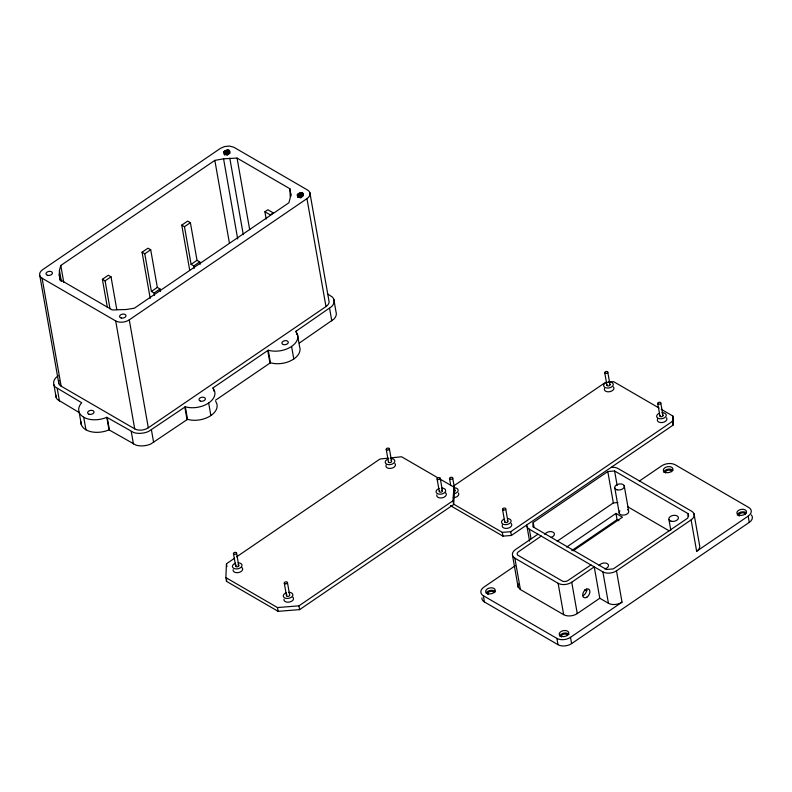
<?xml version="1.0" encoding="UTF-8"?>
<svg xmlns="http://www.w3.org/2000/svg" width="792" height="792" viewBox="0 0 792 792"><rect width="100%" height="100%" fill="white"/><g stroke="black" fill="none" stroke-linecap="round" stroke-linejoin="round"><path stroke-width="1.19" d="M297.287 194.901C303.583 202.97 306.365 186.803 297.287 194.901L297.713 197.337M440.055 479.091L453.945 487.149L454.608 490.921L453.638 504.534L299.604 609.622L278.121 611.325L226.522 581.377L225.859 577.606L226.453 563.775L234.59 558.221M226.522 581.377L226.621 579.071M60.311 280.873L59.242 274.794L59.44 270.389L60.786 265.488L214.84 160.39L223.572 158.816L237.065 158.083L289.882 188.744L290.951 194.812M289.882 188.744L290.288 197.644L288.882 202.772L134.363 308.197L126.354 309.494L112.216 309.959L60.172 279.744L59.242 274.794M453.638 504.534L452.965 500.762L453.945 487.149M533.184 522.453L532.877 526.759L606.444 569.458L613.246 568.923L687.872 518.008L688.179 513.701L614.602 470.993L607.801 471.537L533.184 522.453L534.036 527.274M450.4 505.623L502.96 536.135L511.375 535.461L673.111 425.116L672.448 421.354L672.834 416.018L661.201 409.276M673.111 425.116L673.497 419.79L672.834 416.018M223.77 152.024C229.027 160.529 233.64 144.372 223.77 152.024L224.195 154.45M58.153 375.764L55.905 377.685A14.791 9.128 -10 0 0 55.242 386.961L81.705 402.752A19.434 11.989 -10 0 0 83.714 417.216L85.922 429.769M293.792 358.984L291.585 346.441A19.434 11.989 -10 0 0 295.693 331.482L331.828 306.435A14.791 9.128 -10 0 0 332.492 297.158L327.363 293.763M299.396 343.015L334.046 318.988A14.791 9.128 -10 0 0 336.006 311.83L333.798 299.287M107.316 307.227L102.386 279.289L108.306 275.25L111.019 276.824L116.8 309.613M150.203 298.376L142.065 252.222L147.985 248.183L150.698 249.747L157.331 287.397L160.034 288.971L160.469 291.397M189.684 270.082L181.754 225.136L187.684 221.097L190.387 222.671L197.02 260.32L199.732 261.895L200.158 264.32M102.386 279.289L105.089 280.863L111.019 276.824M142.065 252.222L144.768 253.787L150.698 249.747M181.754 225.136L184.467 226.71L190.387 222.671M264.894 211.771L267.854 209.751L273.26 212.89L270.3 214.909L264.894 211.771L266.171 219.057M144.768 253.787L151.411 291.436L157.331 287.397M184.467 226.71L191.1 264.36L197.02 260.32M151.411 291.436L154.113 293.01L160.034 288.971M191.1 264.36L193.802 265.934L199.732 261.895M42.105 278.24L115.681 320.938A9.712 5.999 -10 0 0 129.274 319.859L306.95 198.644A9.712 5.999 -10 0 0 307.563 190.03L233.798 147.213L229.522 146.065L224.542 146.56L220.394 148.401L42.728 269.617A9.712 5.999 -10 0 0 42.105 278.24L61.142 386.169L134.709 428.868A9.712 5.999 -10 0 0 148.312 427.789L325.977 306.573A9.712 5.999 -10 0 0 328.888 300.495L309.86 192.565M83.714 417.216A19.434 11.989 -10 0 0 106.791 417.305L133.927 432.64A14.791 9.128 -10 0 0 148.559 431.472L185.318 406.781A19.434 11.989 -10 0 0 208.672 402.999A19.434 11.989 -10 0 0 212.781 388.05L268.231 350.212A19.434 11.989 -10 0 0 291.585 346.441M80.903 421.601A19.434 11.989 -10 0 0 108.999 429.858L136.135 445.183A14.791 9.128 -10 0 0 150.777 444.025L187.536 419.334A19.434 11.989 -10 0 0 210.256 415.968A19.434 11.989 -10 0 0 215.691 401.485M215.474 400.267L270.448 362.766A19.434 11.989 -10 0 0 291.832 360.192A19.434 11.989 -10 0 0 299.614 346.817L297.396 334.273M236.63 556.835L380.021 459.004L388.407 458.132M453.826 485.842L605.187 382.576L613.652 381.665L659.092 408.048M225.859 577.606L277.457 607.563L298.94 605.85L452.965 500.762M453.945 504.306L502.296 532.372L510.711 531.699L672.448 421.354M537.976 534.204L515.473 549.559A9.712 5.999 -10 0 0 514.859 558.172L520.394 589.555L563.666 614.671A9.712 5.999 -10 0 0 577.269 613.592L599.772 598.237L608.424 603.257A9.712 5.999 -10 0 0 622.027 602.177L616.493 570.804L691.109 519.899A9.712 5.999 -10 0 0 691.733 511.276L618.156 468.577A9.712 5.999 -10 0 0 611.483 467.329M541.223 536.085L517.948 552.143A4.811 2.97 -10 0 0 517.73 555.162L562.676 581.249A4.811 2.97 -10 0 0 567.438 580.873L590.99 564.973M515.265 565.726L483.942 587.09A9.712 5.999 -10 0 0 483.328 595.713L484.437 601.979L558.004 644.688A9.712 5.999 -10 0 0 571.606 643.609L749.272 522.393A9.712 5.999 -10 0 0 751.331 514.919M639.392 481.041L661.617 465.874A9.712 5.999 -10 0 1 675.21 464.795L748.787 507.504A9.712 5.999 -10 0 1 748.173 516.117L749.272 522.393M557.113 541.273L613.335 502.91L617.869 502.554M566.636 547.074L615.968 513.414L622.462 517.186L573.131 550.836M571.765 550.598L617.077 519.691L618.928 520.77M514.859 558.172L558.132 583.298A9.712 5.999 -10 0 0 571.735 582.219L594.238 566.864L599.772 598.237M483.328 595.713L556.905 638.411A9.712 5.999 -10 0 0 570.497 637.332L622.027 602.177M691.109 519.899L696.643 551.272L748.173 516.117M390.803 457.885L401.584 456.766L437.917 477.853A1.624 1 -10 0 1 440.263 478.467A1.624 1 -10 0 1 437.788 479.536A1.624 1 -10 0 1 437.917 477.774M627.601 506.702L669.181 530.838M526.819 525.096A9.712 5.999 -10 0 0 529.323 529.185L602.89 571.883A9.712 5.999 -10 0 0 616.493 570.804M584.872 589.594L586.991 590.822M55.826 395.03A14.791 9.128 -10 0 0 57.45 399.514L79.299 412.622M520.394 589.555L518.097 587.021L512.563 555.638M694.02 513.81L699.554 545.183A9.712 5.999 -10 0 1 696.643 551.272M688.179 513.701L688.604 516.117M660.766 402.94A1.544 0.95 -10 0 1 658.617 404.158A1.544 0.95 -10 0 1 658.34 402.524A1.544 0.95 -10 0 1 660.766 402.94L662.973 415.493M657.716 403.475L659.934 416.018M668.913 519.483L670.804 530.244M607.771 372.151L609.988 384.694M604.732 372.755L606.949 385.308M624.225 485.803L628.65 510.909A4.861 3 -10 0 1 623.106 515.137A4.861 3 -10 0 1 619.898 510.87M614.602 470.993L617.156 485.476M614.83 488.12L619.255 513.226M615.968 513.414L617.077 519.691M607.801 471.537L613.335 502.91M602.89 571.883L608.424 603.257M571.735 582.219L577.269 613.592M570.497 637.332L571.606 643.609M558.132 583.298L563.666 614.671M556.905 638.411L558.004 644.688M529.323 529.185L531.026 538.837M527.027 526.65L529.581 541.124M510.711 531.699L511.375 535.461M505.672 508.662L507.88 521.215M502.534 509.434L504.752 521.987M502.296 532.372L502.96 536.135M452.678 477.913L454.895 490.456M449.549 478.685L450.757 485.526M440.223 478.21L442.431 490.753M437.085 478.972L439.303 491.525M389.377 448.777L391.594 461.33M386.229 449.371L388.446 461.914M329.581 308.365L331.789 320.908M306.95 198.644L325.977 306.573M303.049 193.406L303.485 195.842M302.475 193.09L302.9 195.525M301.762 192.892L302.405 196.535M300.96 192.832L301.603 196.475M300.118 192.911L300.98 197.762M299.307 193.119L300.168 197.98M298.574 193.446L299.218 197.089M297.96 193.872L298.604 197.515M297.525 194.377L297.95 196.802M290.575 193.703L291.001 196.129M296.178 331.155L296.772 334.58M237.065 158.083L249.698 229.739M268.231 350.212L270.448 362.766M267.745 350.549L269.963 363.102M229.63 150.836L230.056 153.262M229.106 150.48L229.541 152.905M228.433 150.242L229.076 153.886M229.809 158.192L243.292 234.709M227.66 150.133L228.294 153.777M226.819 150.163L227.68 155.024M225.997 150.332L226.849 155.192M225.225 150.629L225.869 154.272M224.572 151.025L225.215 154.668M224.077 151.5L224.72 155.143M223.572 158.816L237.699 238.966M298.94 605.85L299.604 609.622M214.84 160.39L229.403 242.976M287.427 582.447L289.644 595M284.288 583.219L286.506 595.772M277.457 607.563L278.121 611.325M193.802 265.934L194.238 268.359M213.266 387.724L213.86 391.139M236.56 553.063A1.574 0.97 -10 0 1 234.353 554.281A1.574 0.97 -10 0 1 234.115 552.618A1.574 0.97 -10 0 1 236.56 553.063L238.768 565.617M208.672 402.999L210.88 415.553M233.462 553.568L235.669 566.122M226.453 563.775L226.958 566.597M185.318 406.781L187.536 419.334M184.833 407.118L187.051 419.661M154.113 293.01L154.539 295.436M151.43 429.907L153.638 442.461M129.274 319.859L148.312 427.789M115.681 320.938L134.709 428.868M105.089 280.863L110.019 308.791M131.254 431.511L133.462 444.065M107.227 417.562L109.444 430.115M106.791 417.305L108.999 429.858M60.786 265.488L63.786 282.497M59.44 270.389L61.37 281.318M79.121 412.147L81.338 424.7M39.818 275.705L58.846 383.635M57.242 388.545L59.449 401.099M53.935 384.843L56.153 397.396M61.142 386.169A9.712 5.999 -10 0 1 59.073 380.477M663.775 472.299A4.861 3 -10 0 1 667.884 469.23A4.861 3 -10 0 1 672.982 470.498M737.312 515.245A4.861 3 -10 0 1 741.084 512.018A4.861 3 -10 0 1 746.391 513.008M665.458 473.032A3.237 2 -10 0 1 668.092 470.21A3.237 2 -10 0 1 671.755 471.784M559.706 636.085A4.861 3 -10 0 1 563.993 633.115A4.861 3 -10 0 1 568.963 634.531M561.399 637.025A3.237 2 -10 0 1 563.874 634.154A3.237 2 -10 0 1 567.656 635.629M739.273 516.097A3.237 2 -10 0 1 741.431 512.959A3.237 2 -10 0 1 745.322 514.602M484.437 601.979A9.712 5.999 -10 0 1 481.932 597.901M487.951 594.515A3.237 2 -10 0 1 489.961 591.535A3.237 2 -10 0 1 494.05 592.713M486.149 593.317A4.861 3 -10 0 1 490.525 590.396A4.861 3 -10 0 1 495.426 591.881M627.502 509.642A4.861 3 -10 0 1 628.224 510.206M599.148 565.627A4.861 3 -10 0 1 607.296 563.617A4.861 3 -10 0 1 604.771 568.884M544.916 534.59A4.861 3 -10 0 1 552.786 532.016A4.861 3 -10 0 1 551.232 537.332M518.097 587.021A9.712 5.999 -10 0 1 518.324 583.862M586.615 589.06A4.861 3.089 -59.9 0 1 582.783 595.742M507.177 520.661A1.624 1 -10 0 1 507.672 521.997A1.624 1 -10 0 1 505.454 522.542A1.624 1 -10 0 1 504.969 521.205M661.855 412.701A4.861 3 -10 0 1 665.824 416.552A4.861 3 -10 0 1 658.063 418.275A4.861 3 -10 0 1 659.399 413.246M666.468 417.76A4.861 3 -10 0 1 662.35 422.522A4.861 3 -10 0 1 657.588 418.988M454.192 489.901A1.624 1 -10 0 1 454.063 491.664M662.419 414.909A1.544 0.95 -10 0 1 662.726 416.156A1.544 0.95 -10 0 1 660.706 416.681A1.544 0.95 -10 0 1 660.053 415.513M613.374 386.882A4.861 3 -10 0 1 609.602 391.723A4.861 3 -10 0 1 604.524 388.387M458.459 493.01A4.861 3 -10 0 1 453.291 497.683M511.256 523.512A4.861 3 -10 0 1 507.395 528.333A4.861 3 -10 0 1 502.395 524.947M608.612 381.962A4.861 3 -10 0 1 612.929 385.645A4.861 3 -10 0 1 605.256 387.605A4.861 3 -10 0 1 606.187 382.576M454.024 487.773A4.861 3 -10 0 1 458.103 489.981A4.861 3 -10 0 1 455.103 493.465M507.771 518.562A4.861 3 -10 0 1 510.375 522.799A4.861 3 -10 0 1 502.762 524.027A4.861 3 -10 0 1 504.098 519.156M609.385 384.13A1.554 0.96 -10 0 1 609.771 385.367A1.554 0.96 -10 0 1 607.771 385.942A1.554 0.96 -10 0 1 607.038 384.793M288.783 592.317A4.861 3 -10 0 1 292.307 596.376A4.861 3 -10 0 1 284.467 597.782A4.861 3 -10 0 1 286.308 592.763M292.604 596.93A4.861 3 -10 0 1 289.902 601.96A4.861 3 -10 0 1 283.982 599.217M238.026 562.795A4.861 3 -10 0 1 241.402 566.914A4.861 3 -10 0 1 233.551 568.23A4.861 3 -10 0 1 235.551 563.211M241.808 567.458A4.861 3 -10 0 1 238.956 572.467A4.861 3 -10 0 1 233.145 569.636M289.496 594.772A1.624 1 -10 0 1 288.932 596.148A1.624 1 -10 0 1 286.803 596.138A1.624 1 -10 0 1 286.991 594.762M237.877 564.914A1.574 0.97 -10 0 1 238.501 566.29A1.574 0.97 -10 0 1 236.125 566.686A1.574 0.97 -10 0 1 236.333 565.161M390.991 460.736A1.604 0.99 -10 0 1 391.347 462.023A1.604 0.99 -10 0 1 389.278 462.587A1.604 0.99 -10 0 1 388.555 461.389M441.352 490.129A1.624 1 -10 0 1 442.352 491.367A1.624 1 -10 0 1 440.124 492.119A1.624 1 -10 0 1 439.52 490.743M390.238 458.578A4.861 3 -10 0 1 394.465 462.31A4.861 3 -10 0 1 386.763 464.201A4.861 3 -10 0 1 387.803 459.182M394.951 463.538A4.861 3 -10 0 1 391.09 468.359A4.861 3 -10 0 1 386.09 464.973M441.788 488.07A4.861 3 -10 0 1 444.995 492.258A4.861 3 -10 0 1 437.125 493.446A4.861 3 -10 0 1 439.303 488.446M445.52 492.782A4.861 3 -10 0 1 442.49 497.772A4.861 3 -10 0 1 436.808 494.842M47.49 275.279A3.237 2 -10 0 0 52.421 273.131A3.237 2 -10 0 0 47.738 271.755A3.237 2 -10 0 0 47.49 275.279M121.334 318.047A3.237 2 -10 0 0 125.987 315.642A3.237 2 -10 0 0 121.037 314.592A3.237 2 -10 0 0 121.334 318.047M283.368 344.55A3.237 2 -10 0 0 288.298 342.411A3.237 2 -10 0 0 283.615 341.035A3.237 2 -10 0 0 283.368 344.55M89.041 414.236A3.237 2 -10 0 0 94.02 412.157A3.237 2 -10 0 0 89.397 410.711A3.237 2 -10 0 0 89.041 414.236M200.455 401.118A3.237 2 -10 0 0 205.385 398.98A3.237 2 -10 0 0 200.703 397.604A3.237 2 -10 0 0 200.455 401.118M665.211 472.369A4.861 3 -10 0 0 672.883 469.498A4.861 3 -10 0 0 666.23 467.062A4.861 3 -10 0 0 665.211 472.369M739.084 515.176A4.861 3 -10 0 0 746.49 511.969A4.861 3 -10 0 0 739.461 509.899A4.861 3 -10 0 0 739.084 515.176M562.013 636.53A4.861 3 -10 0 0 568.795 632.759A4.861 3 -10 0 0 561.211 631.402A4.861 3 -10 0 0 562.013 636.53M488.347 593.812A4.861 3 -10 0 0 495.238 590.119A4.861 3 -10 0 0 487.724 588.654A4.861 3 -10 0 0 488.347 593.812M616.938 489.793A4.861 3 -10 0 0 624.334 486.585A4.861 3 -10 0 0 617.314 484.516A4.861 3 -10 0 0 616.938 489.793M670.972 521.176A4.861 3 -10 0 0 678.427 518.027A4.861 3 -10 0 0 671.467 515.889A4.861 3 -10 0 0 670.972 521.176M586.971 597.128A4.861 3.089 -59.9 0 0 589.05 589.387A4.861 3.089 -59.9 0 0 582.892 593.584A4.861 3.089 -59.9 0 0 586.971 597.128M503.237 509.998A1.624 1 -10 0 0 505.702 508.929A1.624 1 -10 0 0 503.365 508.236A1.624 1 -10 0 0 503.237 509.998M450.252 479.239A1.624 1 -10 0 0 452.717 478.17A1.624 1 -10 0 0 450.371 477.477A1.624 1 -10 0 0 450.252 479.239M605.336 373.319A1.554 0.96 -10 0 0 607.781 372.398A1.554 0.96 -10 0 0 605.642 371.626A1.554 0.96 -10 0 0 605.336 373.319M386.833 449.965A1.604 0.99 -10 0 0 389.377 449.044A1.604 0.99 -10 0 0 387.209 448.213A1.604 0.99 -10 0 0 386.833 449.965M284.991 583.783A1.624 1 -10 0 0 287.466 582.714A1.624 1 -10 0 0 285.12 582.021A1.624 1 -10 0 0 284.991 583.783"/></g></svg>
